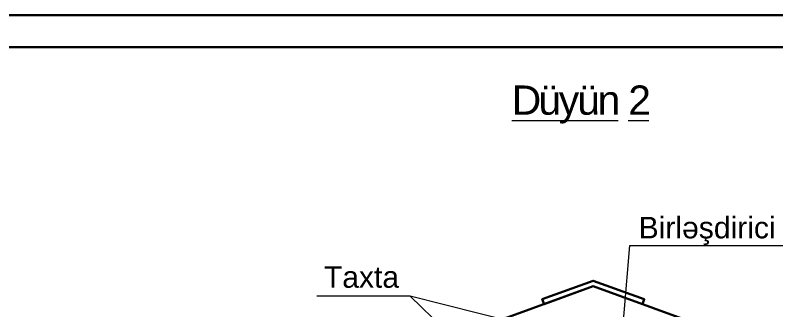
# Model space of a CAD drawing. Header units: millimetres. Extents: x 120281 to 1416367021, y -641565767 to 918373.
# Drawn here: x 1101713 to 1107533, y 696029 to 698288 of the extents above; entities that cross this region are included whole.
import ezdxf

# ---------------------------------------------------------------- set-up
doc = ezdxf.new("R2010")
doc.units = ezdxf.units.MM
for name, color, linetype, lineweight in [('Künc ştampının yazısı', 7, 'Continuous', 13), ('перегородка', 130, 'Continuous', 20), ('размер', 90, 'Continuous', 40)]:
    doc.layers.add(name, color=color, linetype=linetype, lineweight=lineweight)
doc.styles.add('ARIAL', font='arial.ttf')
doc.styles.add('Segoe UI Light', font='segoeuil.ttf', dxfattribs={"width": 0.7})

msp = doc.modelspace()

# ---------------------------------------------------------------- linework, layer by layer
at = {"color": 7, "lineweight": 13}
msp.add_line((1104732.2647, 696140.252), (1105215.90372, 695670.83411), dxfattribs=at)
for points in [[(1106323.16121, 695499.13777), (1106411.01631, 696527.98199), (1108065.00317, 696527.98199)], [(1105779.71929, 695876.0462), (1104732.2647, 696140.252), (1104018.60432, 696140.252)]]:
    msp.add_lwpolyline(points, dxfattribs=at)
at = {"color": 7, "lineweight": 30}
msp.add_lwpolyline([(1103146.48994, 695130.46465), (1106130.03111, 696216.38483), (1109113.57227, 695130.46465)], dxfattribs=at)
msp.add_lwpolyline([(1106505.90815, 696079.57677), (1106130.03111, 696216.38483), (1105754.15406, 696079.57677), (1105740.47325, 696117.16448), (1106130.03111, 696258.95194), (1106519.58896, 696117.16448)], close=True, dxfattribs=at)
at = {"layer": 'размер', "color": 0, "lineweight": 30}
for points in [[(1090686.00922, 698287.72737), (1111161.84342, 698287.72737), (1111161.84342, 683808.38746), (1090686.00922, 683808.38746)], [(1091661.04894, 698043.96744), (1110918.08349, 698043.96744), (1110918.08349, 684052.1474), (1091661.04894, 684052.1474)]]:
    msp.add_lwpolyline(points, close=True, dxfattribs=at)

# ---------------------------------------------------------------- texts
at = {"layer": 'Künc ştampının yazısı', "char_height": 164.5034347, "attachment_point": 5, "style": 'Segoe UI Light'}
for s, insert in [('{\\fArial|b0|i0|c238|p34;\\W1;Birləşdirici bolt}', (1107217.89693, 696639.41206)), ('{\\fArial|b0|i0|c0|p34;\\W1;Taxta }', (1104359.10473, 696286.16772))]:
    msp.add_mtext(s, dxfattribs=dict(at, insert=insert))
at = {"layer": 'перегородка', "color": 0, "insert": (1105507.81996, 697750.83851), "char_height": 223.44, "attachment_point": 1, "style": 'ARIAL'}
msp.add_mtext('{\\T0.9;\\LD\\fArial|b0|i0|c238|p34;üyün 2}', dxfattribs=at)

doc.saveas('drawing.dxf')
